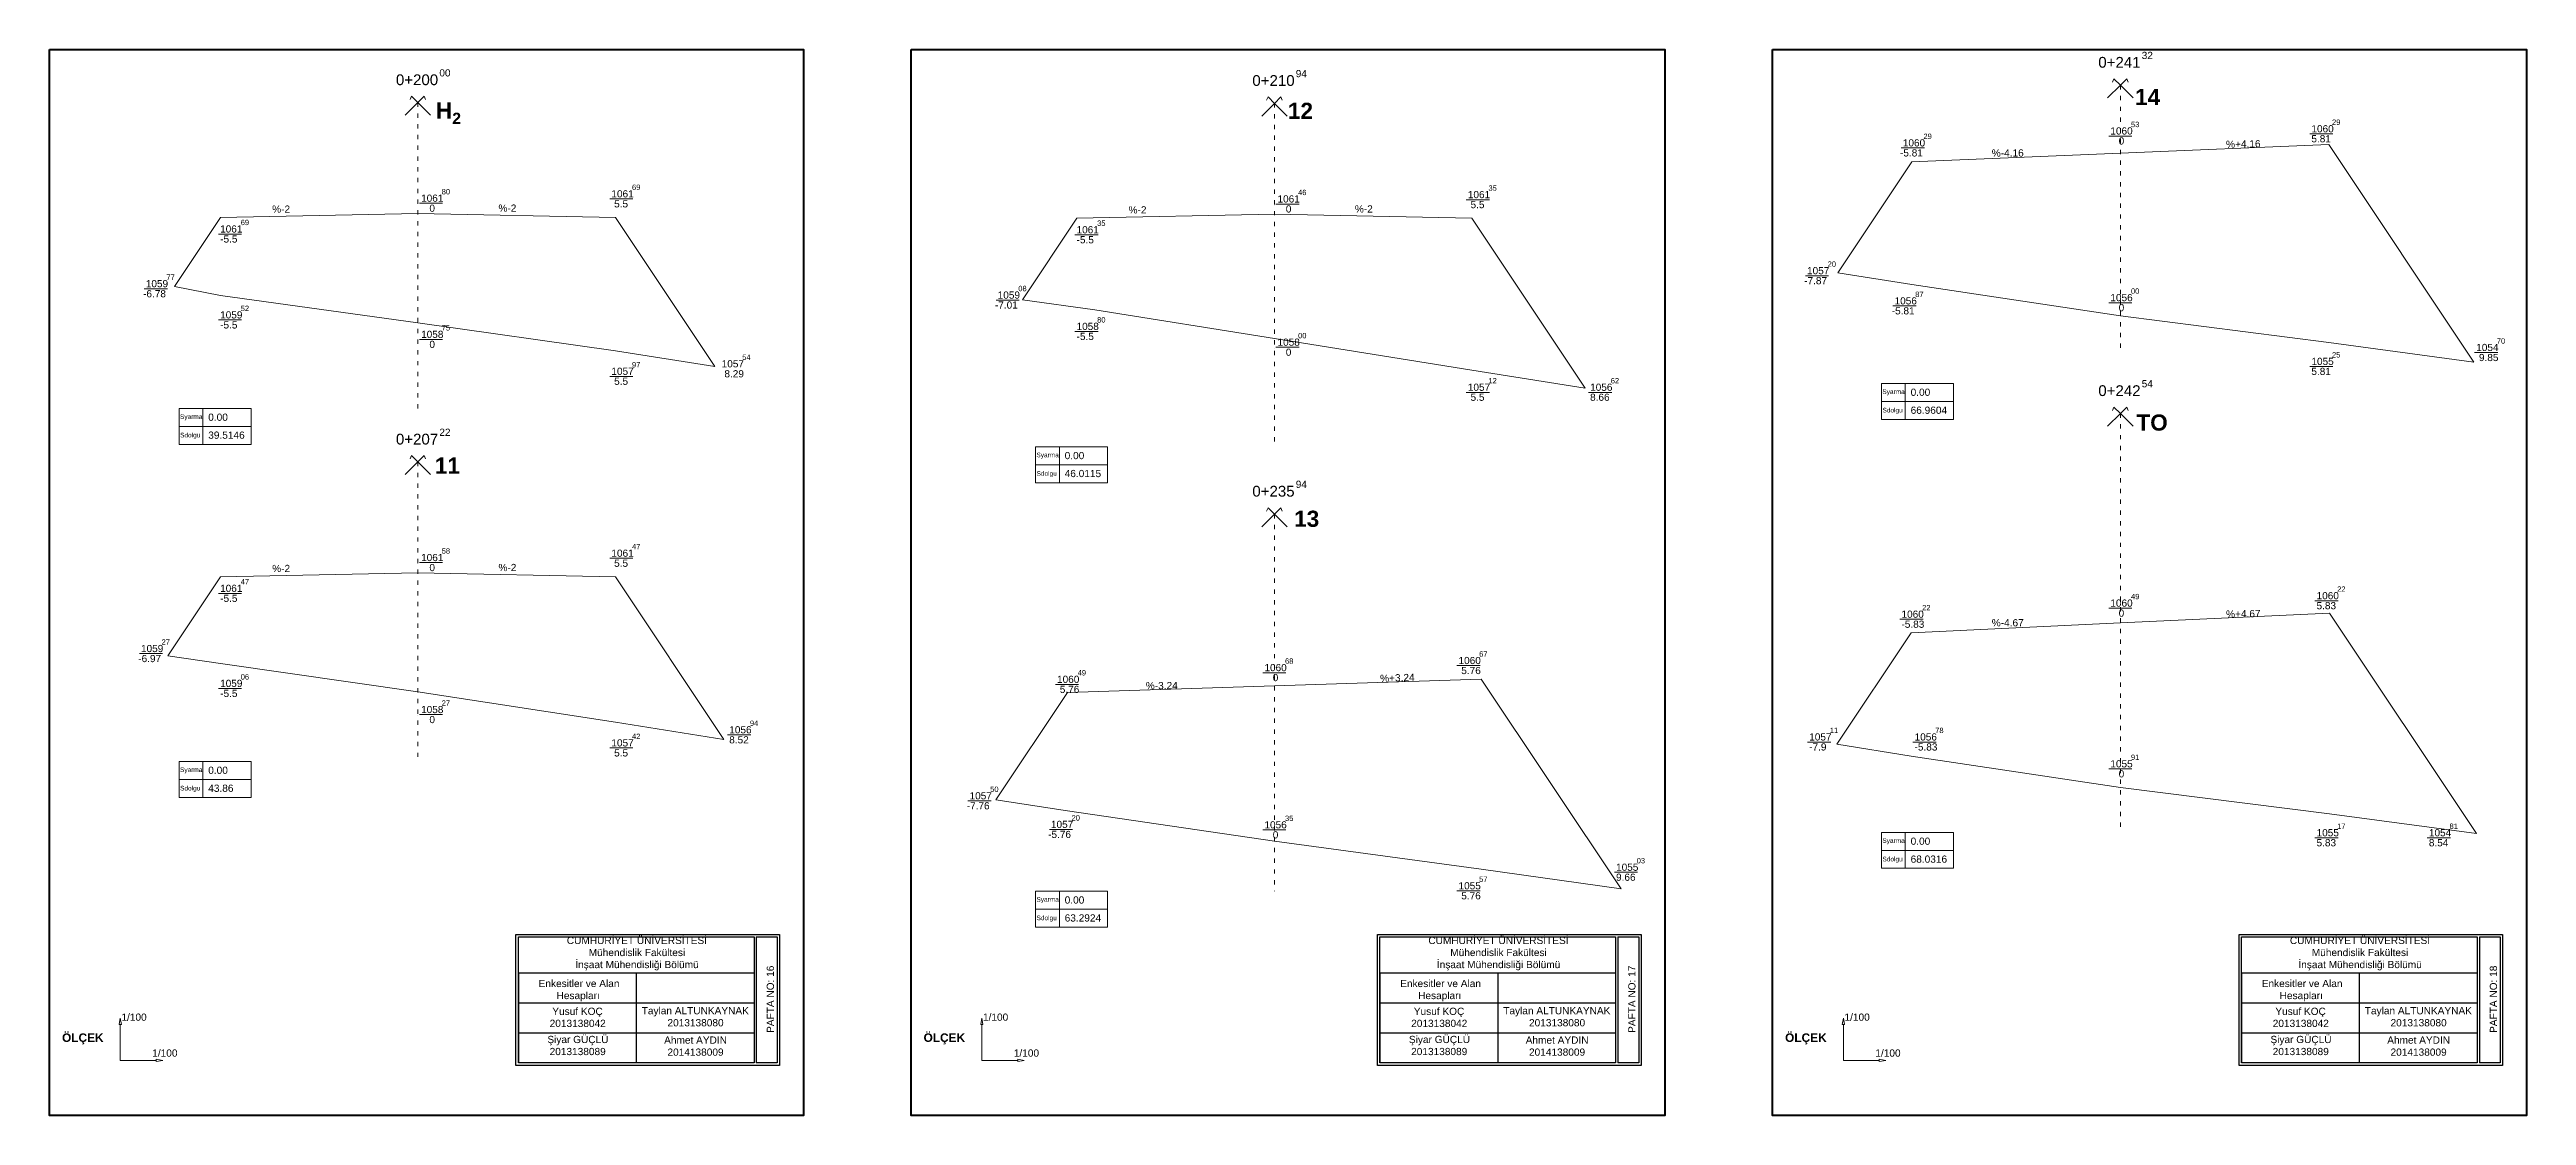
# Model space of a CAD drawing. Header units: millimetres. Extents: x 19067981 to 38137102, y 2652003 to 2652615.
# Drawn here: x 19068565.3 to 19068634.3, y 2652463.7 to 2652493.4 of the extents above; entities that cross this region are included whole.
import ezdxf

# ---------------------------------------------------------------- set-up
doc = ezdxf.new("R2010")
doc.units = ezdxf.units.MM
doc.linetypes.add('ACAD_ISO03W100', pattern=[30, 12, -18])
doc.layers.add('D.K Kesit No', color=93, linetype='Continuous', lineweight=9)
doc.styles.get("Standard").update_dxf_attribs({"font": 'arial.ttf'})

msp = doc.modelspace()

# ---------------------------------------------------------------- linework, layer by layer
at = {"linetype": 'ACAD_ISO03W100', "lineweight": 5, "ltscale": 0.01}
for p, q in [((19068575.538, 2652491.91), (19068575.538, 2652483.387)), ((19068599.396, 2652491.889), (19068599.396, 2652482.318)), ((19068622.962, 2652492.396), (19068622.962, 2652485.05)), ((19068622.962, 2652483.248), (19068622.962, 2652471.575)), ((19068575.538, 2652481.897), (19068575.538, 2652473.55)), ((19068599.396, 2652480.446), (19068599.396, 2652469.936))]:
    msp.add_line(p, q, dxfattribs=at)
at = {"lineweight": 0, "ltscale": 2}
for p, q in [((19068616.858, 2652490.646), (19068617.503, 2652490.646)), ((19068622.639, 2652490.978), (19068623.284, 2652490.978)), ((19068628.24, 2652491.039), (19068628.884, 2652491.039)), ((19068575.581, 2652489.105), (19068576.225, 2652489.105)), ((19068580.882, 2652489.226), (19068581.527, 2652489.226)), ((19068599.438, 2652489.084), (19068600.083, 2652489.084)), ((19068604.74, 2652489.205), (19068605.385, 2652489.205)), ((19068569.982, 2652488.247), (19068570.627, 2652488.247)), ((19068593.84, 2652488.226), (19068594.484, 2652488.226)), ((19068614.189, 2652487.085), (19068614.833, 2652487.085)), ((19068567.912, 2652486.722), (19068568.557, 2652486.722)), ((19068591.643, 2652486.406), (19068592.287, 2652486.406)), ((19068622.639, 2652486.334), (19068623.284, 2652486.334)), ((19068569.982, 2652485.853), (19068570.627, 2652485.853)), ((19068616.628, 2652486.244), (19068617.273, 2652486.244)), ((19068575.581, 2652485.311), (19068576.225, 2652485.311)), ((19068593.84, 2652485.533), (19068594.484, 2652485.533)), ((19068599.438, 2652485.093), (19068600.083, 2652485.093)), ((19068632.831, 2652484.945), (19068633.475, 2652484.945)), ((19068580.882, 2652484.281), (19068581.527, 2652484.281)), ((19068628.24, 2652484.558), (19068628.884, 2652484.558)), ((19068604.74, 2652483.837), (19068605.385, 2652483.837)), ((19068608.147, 2652483.837), (19068608.792, 2652483.837)), ((19068575.581, 2652479.092), (19068576.225, 2652479.092)), ((19068580.882, 2652479.213), (19068581.527, 2652479.213)), ((19068569.982, 2652478.234), (19068570.627, 2652478.234)), ((19068628.384, 2652478.03), (19068629.028, 2652478.03)), ((19068616.821, 2652477.514), (19068617.466, 2652477.514)), ((19068622.639, 2652477.824), (19068623.284, 2652477.824)), ((19068567.778, 2652476.556), (19068568.423, 2652476.556)), ((19068599.074, 2652476.025), (19068599.718, 2652476.025)), ((19068604.481, 2652476.222), (19068605.125, 2652476.222)), ((19068569.982, 2652475.586), (19068570.627, 2652475.586)), ((19068593.297, 2652475.699), (19068593.941, 2652475.699)), ((19068575.581, 2652474.857), (19068576.225, 2652474.857)), ((19068580.882, 2652473.928), (19068581.527, 2652473.928)), ((19068584.166, 2652474.293), (19068584.811, 2652474.293)), ((19068614.25, 2652474.094), (19068614.895, 2652474.094)), ((19068617.186, 2652474.094), (19068617.831, 2652474.094)), ((19068622.639, 2652473.344), (19068623.284, 2652473.344)), ((19068590.86, 2652472.454), (19068591.505, 2652472.454)), ((19068593.127, 2652471.657), (19068593.772, 2652471.657)), ((19068599.074, 2652471.645), (19068599.718, 2652471.645)), ((19068628.384, 2652471.425), (19068629.028, 2652471.425)), ((19068631.513, 2652471.425), (19068632.158, 2652471.425)), ((19068608.87, 2652470.464), (19068609.515, 2652470.464)), ((19068604.481, 2652469.947), (19068605.125, 2652469.947))]:
    msp.add_line(p, q, dxfattribs=at)
at = {"color": 0, "lineweight": 25, "ltscale": 0.2}
for p, q in [((19068578.336, 2652467.666), (19068584.902, 2652467.666)), ((19068578.336, 2652467.666), (19068578.336, 2652467.266)), ((19068578.336, 2652467.666), (19068578.336, 2652465.152)), ((19068581.619, 2652467.666), (19068581.619, 2652465.152)), ((19068602.336, 2652467.666), (19068608.902, 2652467.666)), ((19068602.336, 2652467.666), (19068602.336, 2652467.266)), ((19068602.336, 2652467.666), (19068602.336, 2652465.152)), ((19068605.619, 2652467.666), (19068605.619, 2652465.152)), ((19068626.336, 2652467.666), (19068632.902, 2652467.666)), ((19068626.336, 2652467.666), (19068626.336, 2652467.266)), ((19068626.336, 2652467.666), (19068626.336, 2652465.152)), ((19068629.619, 2652467.666), (19068629.619, 2652465.152)), ((19068578.336, 2652466.828), (19068584.902, 2652466.828)), ((19068602.336, 2652466.828), (19068608.902, 2652466.828)), ((19068626.336, 2652466.828), (19068632.902, 2652466.828)), ((19068578.336, 2652465.99), (19068584.902, 2652465.99)), ((19068602.336, 2652465.99), (19068608.902, 2652465.99)), ((19068626.336, 2652465.99), (19068632.902, 2652465.99))]:
    msp.add_line(p, q, dxfattribs=at)
at = {"color": 0, "lineweight": 40, "ltscale": 0.2}
for points in [[(19068565.275, 2652493.389), (19068586.275, 2652493.389), (19068586.275, 2652463.689), (19068565.275, 2652463.689), (19068565.275, 2652493.389)], [(19068589.275, 2652493.389), (19068610.275, 2652493.389), (19068610.275, 2652463.689), (19068589.275, 2652463.689), (19068589.275, 2652493.389)], [(19068613.275, 2652493.389), (19068634.275, 2652493.389), (19068634.275, 2652463.689), (19068613.275, 2652463.689), (19068613.275, 2652493.389)]]:
    msp.add_lwpolyline(points, dxfattribs=at)
for points in [[(19068578.324, 2652468.734), (19068585.612, 2652468.734), (19068585.612, 2652465.085), (19068578.268, 2652465.085), (19068578.268, 2652468.734), (19068578.324, 2652468.734)], [(19068584.902, 2652465.152), (19068578.336, 2652465.152), (19068578.336, 2652468.666), (19068584.902, 2652468.666)], [(19068584.902, 2652468.666), (19068584.902, 2652465.152)], [(19068584.964, 2652468.666), (19068585.545, 2652468.666), (19068585.545, 2652465.152), (19068584.964, 2652465.152)], [(19068584.964, 2652468.666), (19068584.964, 2652465.152)], [(19068602.324, 2652468.734), (19068609.612, 2652468.734), (19068609.612, 2652465.085), (19068602.268, 2652465.085), (19068602.268, 2652468.734), (19068602.324, 2652468.734)], [(19068608.902, 2652465.152), (19068602.336, 2652465.152), (19068602.336, 2652468.666), (19068608.902, 2652468.666)], [(19068608.902, 2652468.666), (19068608.902, 2652465.152)], [(19068608.964, 2652468.666), (19068609.545, 2652468.666), (19068609.545, 2652465.152), (19068608.964, 2652465.152)], [(19068608.964, 2652468.666), (19068608.964, 2652465.152)], [(19068626.324, 2652468.734), (19068633.612, 2652468.734), (19068633.612, 2652465.085), (19068626.268, 2652465.085), (19068626.268, 2652468.734), (19068626.324, 2652468.734)], [(19068632.902, 2652465.152), (19068626.336, 2652465.152), (19068626.336, 2652468.666), (19068632.902, 2652468.666)], [(19068632.902, 2652468.666), (19068632.902, 2652465.152)], [(19068632.964, 2652468.666), (19068633.545, 2652468.666), (19068633.545, 2652465.152), (19068632.964, 2652465.152)], [(19068632.964, 2652468.666), (19068632.964, 2652465.152)]]:
    msp.add_lwpolyline(points)
at = {"color": 0, "lineweight": 25}
for p in [(19068578.336, 2652466.828), (19068602.336, 2652466.828), (19068626.336, 2652466.828), (19068578.336, 2652465.99), (19068602.336, 2652465.99), (19068626.336, 2652465.99)]:
    msp.add_point(p, dxfattribs=at)
at = {"layer": 'D.K Kesit No', "color": 0, "ltscale": 0.2}
for p, q in [((19068622.785, 2652492.573), (19068622.747, 2652492.48)), ((19068622.962, 2652492.396), (19068622.785, 2652492.573)), ((19068622.962, 2652492.396), (19068623.139, 2652492.573)), ((19068623.139, 2652492.573), (19068623.177, 2652492.48)), ((19068575.538, 2652491.91), (19068575.185, 2652491.556)), ((19068575.362, 2652492.087), (19068575.323, 2652491.994)), ((19068575.538, 2652491.91), (19068575.362, 2652492.087)), ((19068575.538, 2652491.91), (19068575.715, 2652492.087)), ((19068575.538, 2652491.91), (19068575.892, 2652491.556)), ((19068575.715, 2652492.087), (19068575.753, 2652491.994)), ((19068599.396, 2652491.889), (19068599.043, 2652491.535)), ((19068599.219, 2652492.066), (19068599.181, 2652491.973)), ((19068599.396, 2652491.889), (19068599.219, 2652492.066)), ((19068599.396, 2652491.889), (19068599.573, 2652492.066)), ((19068599.396, 2652491.889), (19068599.75, 2652491.535)), ((19068599.573, 2652492.066), (19068599.611, 2652491.973)), ((19068622.962, 2652492.396), (19068622.608, 2652492.042)), ((19068622.962, 2652492.396), (19068623.315, 2652492.042)), ((19068616.311, 2652483.082), (19068616.311, 2652484.082)), ((19068616.311, 2652484.082), (19068618.311, 2652484.082)), ((19068618.311, 2652483.582), (19068616.311, 2652483.582)), ((19068616.971, 2652484.082), (19068616.971, 2652483.082)), ((19068618.311, 2652484.082), (19068618.311, 2652483.082)), ((19068568.888, 2652482.387), (19068568.888, 2652483.387)), ((19068568.888, 2652483.387), (19068570.888, 2652483.387)), ((19068570.888, 2652482.887), (19068568.888, 2652482.887)), ((19068569.548, 2652483.387), (19068569.548, 2652482.387)), ((19068570.888, 2652483.387), (19068570.888, 2652482.387)), ((19068618.311, 2652483.082), (19068616.311, 2652483.082)), ((19068622.962, 2652483.248), (19068622.608, 2652482.895)), ((19068622.785, 2652483.425), (19068622.747, 2652483.333)), ((19068622.962, 2652483.248), (19068622.785, 2652483.425)), ((19068622.962, 2652483.248), (19068623.139, 2652483.425)), ((19068622.962, 2652483.248), (19068623.315, 2652482.895)), ((19068623.139, 2652483.425), (19068623.177, 2652483.333)), ((19068570.888, 2652482.387), (19068568.888, 2652482.387)), ((19068592.746, 2652481.318), (19068592.746, 2652482.318)), ((19068592.746, 2652482.318), (19068594.746, 2652482.318)), ((19068593.406, 2652482.318), (19068593.406, 2652481.318)), ((19068594.746, 2652482.318), (19068594.746, 2652481.318)), ((19068575.538, 2652481.897), (19068575.185, 2652481.544)), ((19068575.362, 2652482.074), (19068575.323, 2652481.982)), ((19068575.538, 2652481.897), (19068575.362, 2652482.074)), ((19068575.538, 2652481.897), (19068575.715, 2652482.074)), ((19068575.538, 2652481.897), (19068575.892, 2652481.544)), ((19068575.715, 2652482.074), (19068575.753, 2652481.982)), ((19068594.746, 2652481.818), (19068592.746, 2652481.818)), ((19068594.746, 2652481.318), (19068592.746, 2652481.318)), ((19068599.396, 2652480.446), (19068599.043, 2652480.092)), ((19068599.219, 2652480.623), (19068599.181, 2652480.53)), ((19068599.396, 2652480.446), (19068599.219, 2652480.623)), ((19068599.396, 2652480.446), (19068599.573, 2652480.623)), ((19068599.396, 2652480.446), (19068599.75, 2652480.092)), ((19068599.573, 2652480.623), (19068599.611, 2652480.53)), ((19068568.888, 2652472.55), (19068568.888, 2652473.55)), ((19068568.888, 2652473.55), (19068570.888, 2652473.55)), ((19068569.548, 2652473.55), (19068569.548, 2652472.55)), ((19068570.888, 2652473.55), (19068570.888, 2652472.55)), ((19068570.888, 2652473.05), (19068568.888, 2652473.05)), ((19068570.888, 2652472.55), (19068568.888, 2652472.55)), ((19068616.311, 2652470.575), (19068616.311, 2652471.575)), ((19068616.311, 2652471.575), (19068618.311, 2652471.575)), ((19068616.971, 2652471.575), (19068616.971, 2652470.575)), ((19068618.311, 2652471.575), (19068618.311, 2652470.575)), ((19068618.311, 2652471.075), (19068616.311, 2652471.075)), ((19068618.311, 2652470.575), (19068616.311, 2652470.575)), ((19068592.746, 2652468.936), (19068592.746, 2652469.936)), ((19068592.746, 2652469.936), (19068594.746, 2652469.936)), ((19068593.406, 2652469.936), (19068593.406, 2652468.936)), ((19068594.746, 2652469.936), (19068594.746, 2652468.936)), ((19068594.746, 2652469.436), (19068592.746, 2652469.436)), ((19068594.746, 2652468.936), (19068592.746, 2652468.936)), ((19068567.217, 2652466.223), (19068567.247, 2652466.403)), ((19068567.247, 2652466.403), (19068567.277, 2652466.223)), ((19068591.217, 2652466.223), (19068591.247, 2652466.403)), ((19068591.247, 2652466.403), (19068591.277, 2652466.223)), ((19068615.217, 2652466.223), (19068615.247, 2652466.403)), ((19068615.247, 2652466.403), (19068615.277, 2652466.223)), ((19068567.277, 2652466.223), (19068567.217, 2652466.223)), ((19068567.247, 2652465.223), (19068567.247, 2652466.223)), ((19068591.277, 2652466.223), (19068591.217, 2652466.223)), ((19068591.247, 2652465.223), (19068591.247, 2652466.223)), ((19068615.277, 2652466.223), (19068615.217, 2652466.223)), ((19068615.247, 2652465.223), (19068615.247, 2652466.223)), ((19068567.247, 2652465.223), (19068568.247, 2652465.223)), ((19068568.247, 2652465.253), (19068568.427, 2652465.223)), ((19068568.247, 2652465.193), (19068568.247, 2652465.253)), ((19068568.427, 2652465.223), (19068568.247, 2652465.193)), ((19068591.247, 2652465.223), (19068592.247, 2652465.223)), ((19068592.247, 2652465.253), (19068592.427, 2652465.223)), ((19068592.247, 2652465.193), (19068592.247, 2652465.253)), ((19068592.427, 2652465.223), (19068592.247, 2652465.193)), ((19068615.247, 2652465.223), (19068616.247, 2652465.223)), ((19068616.247, 2652465.253), (19068616.427, 2652465.223)), ((19068616.247, 2652465.193), (19068616.247, 2652465.253)), ((19068616.427, 2652465.223), (19068616.247, 2652465.193))]:
    msp.add_line(p, q, dxfattribs=at)
at = {"layer": 'D.K Kesit No', "lineweight": 0, "ltscale": 0.2}
for p, q in [((19068617.154, 2652490.261), (19068622.962, 2652490.501)), ((19068628.77, 2652490.741), (19068622.962, 2652490.501)), ((19068575.538, 2652488.819), (19068570.038, 2652488.709)), ((19068581.038, 2652488.709), (19068575.538, 2652488.819)), ((19068599.396, 2652488.798), (19068593.896, 2652488.688)), ((19068604.896, 2652488.688), (19068599.396, 2652488.798)), ((19068575.538, 2652478.806), (19068570.038, 2652478.696)), ((19068581.038, 2652478.696), (19068575.538, 2652478.806)), ((19068617.132, 2652477.139), (19068622.962, 2652477.411)), ((19068628.792, 2652477.683), (19068622.962, 2652477.411)), ((19068593.634, 2652475.474), (19068599.396, 2652475.661)), ((19068605.158, 2652475.848), (19068599.396, 2652475.661))]:
    msp.add_line(p, q, dxfattribs=at)
at = {"layer": 'D.K Kesit No', "color": 1, "lineweight": 0, "ltscale": 0.2}
for p, q in [((19068632.814, 2652484.674), (19068628.77, 2652490.741)), ((19068615.091, 2652487.167), (19068617.154, 2652490.261)), ((19068599.396, 2652489.048), (19068599.396, 2652489.048)), ((19068568.756, 2652486.785), (19068570.038, 2652488.709)), ((19068583.807, 2652484.555), (19068581.038, 2652488.709)), ((19068592.382, 2652486.416), (19068593.896, 2652488.688)), ((19068608.052, 2652483.954), (19068604.896, 2652488.688)), ((19068615.091, 2652487.167), (19068617.154, 2652486.841)), ((19068568.756, 2652486.785), (19068570.038, 2652486.539)), ((19068570.038, 2652486.539), (19068575.538, 2652485.769)), ((19068592.382, 2652486.416), (19068594.396, 2652486.138)), ((19068617.154, 2652486.841), (19068622.962, 2652485.971)), ((19068581.038, 2652484.989), (19068575.538, 2652485.769)), ((19068594.396, 2652486.138), (19068599.396, 2652485.338)), ((19068628.77, 2652485.221), (19068622.962, 2652485.971)), ((19068583.807, 2652484.555), (19068581.038, 2652484.989)), ((19068604.896, 2652484.458), (19068599.396, 2652485.338)), ((19068599.396, 2652485.057), (19068599.396, 2652485.057)), ((19068632.814, 2652484.674), (19068628.77, 2652485.221)), ((19068608.052, 2652483.954), (19068604.896, 2652484.458)), ((19068568.571, 2652476.495), (19068570.038, 2652478.696)), ((19068575.538, 2652479.056), (19068575.538, 2652479.056)), ((19068584.061, 2652474.161), (19068581.038, 2652478.696)), ((19068632.887, 2652471.541), (19068628.792, 2652477.683)), ((19068615.062, 2652474.035), (19068617.132, 2652477.139)), ((19068568.571, 2652476.495), (19068570.038, 2652476.286)), ((19068570.038, 2652476.286), (19068575.538, 2652475.496)), ((19068581.038, 2652474.646), (19068575.538, 2652475.496)), ((19068591.641, 2652472.484), (19068593.634, 2652475.474)), ((19068609.052, 2652470.007), (19068605.158, 2652475.848)), ((19068575.538, 2652474.821), (19068575.538, 2652474.821)), ((19068584.061, 2652474.161), (19068581.038, 2652474.646)), ((19068615.062, 2652474.035), (19068617.132, 2652473.701)), ((19068617.132, 2652473.701), (19068622.962, 2652472.831)), ((19068591.641, 2652472.484), (19068593.634, 2652472.181)), ((19068628.792, 2652472.091), (19068622.962, 2652472.831)), ((19068593.634, 2652472.181), (19068599.396, 2652471.331)), ((19068632.887, 2652471.541), (19068628.792, 2652472.091)), ((19068605.158, 2652470.551), (19068599.396, 2652471.331)), ((19068609.052, 2652470.007), (19068605.158, 2652470.551))]:
    msp.add_line(p, q, dxfattribs=at)

# ---------------------------------------------------------------- texts
at = {"color": 7, "lineweight": 20, "attachment_point": 5}
for s, insert, char_height, width in [('0+241', (19068622.937, 2652493.03), 0.3, 16.65294), ('32', (19068623.713, 2652493.223), 0.2, 16.65294), ('0+200', (19068575.513, 2652492.544), 0.3, 16.65294), ('00', (19068576.29, 2652492.737), 0.2, 16.65294), ('0+210', (19068599.371, 2652492.523), 0.3, 16.65294), ('94', (19068600.147, 2652492.716), 0.2, 16.65294), ('0+242', (19068622.937, 2652483.882), 0.3, 16.65294), ('54', (19068623.713, 2652484.076), 0.2, 16.65294), ('22', (19068576.29, 2652482.725), 0.2, 16.65294), ('0+207', (19068575.513, 2652482.531), 0.3, 16.65294), ('0+235', (19068599.371, 2652481.08), 0.3, 16.65294), ('94', (19068600.147, 2652481.273), 0.2, 16.65294), ('{\\fArial|b1|i0|c162|p34;ÖLÇEK}', (19068566.202, 2652465.821), 0.23657, 13.13195), ('{\\fArial|b1|i0|c162|p34;ÖLÇEK}', (19068590.202, 2652465.821), 0.23657, 13.13195), ('{\\fArial|b1|i0|c162|p34;ÖLÇEK}', (19068614.202, 2652465.821), 0.23657, 13.13195)]:
    msp.add_mtext(s, dxfattribs=dict(at, insert=insert, char_height=char_height, width=width))
at = {"color": 7, "lineweight": 20, "char_height": 0.45, "attachment_point": 5}
for s, width, insert in [('\\A1;{\\fArial|b1|i0|c162|p34; H\\H0.7x;\\S^ 2;}', 1.99829, (19068576.302, 2652491.615)), ('\\A1;{\\fArial|b1|i0|c162|p34; 12}', 1.99829, (19068600.035, 2652491.681)), ('\\A1;{\\fArial|b1|i0|c162|p34; 14}', 1.86883, (19068623.632, 2652492.064)), ('\\A1;{\\fArial|b1|i0|c162|p34; TO}', 2.29568, (19068623.759, 2652482.992)), ('\\A1;{\\fArial|b1|i0|c162|p34; 11}', 1.99829, (19068576.272, 2652481.797)), ('\\A1;{\\fArial|b1|i0|c162|p34; 13}', 1.86883, (19068600.209, 2652480.311))]:
    msp.add_mtext_dynamic_manual_height_columns(s, width=width, gutter_width=0.91, heights=[0], dxfattribs=dict(at, insert=insert))
at = {"color": 1, "lineweight": 0}
for s, insert, char_height, width, attachment_point in [('{\\C5;1060}', (19068622.684, 2652491.22), 0.2, 0.87201, 1), ('{\\C5;53}', (19068623.258, 2652491.376), 0.15, 4.707345624410664e-14, 1), ('{\\C5;1060}', (19068628.285, 2652491.281), 0.2, 0.87201, 1), ('{\\C5;29}', (19068628.858, 2652491.438), 0.15, 4.707345624410664e-14, 1), ('{\\C5;-5.81}', (19068616.824, 2652490.406), 0.2, 0.96851, 7), ('{\\C5;1060}', (19068616.903, 2652490.888), 0.2, 0.87201, 1), ('{\\C5;29}', (19068617.477, 2652491.045), 0.15, 4.707345624410664e-14, 1), ('{\\C5;    0}', (19068622.605, 2652490.738), 0.2, 0.96851, 7), ('{\\C5; 5.81}', (19068628.206, 2652490.8), 0.2, 0.96851, 7), ('{\\C5;1061}', (19068575.626, 2652489.347), 0.2, 0.87201, 1), ('{\\C5;    0}', (19068575.547, 2652488.865), 0.2, 0.96851, 7), ('{\\C5;80}', (19068576.2, 2652489.503), 0.15, 4.707345624410664e-14, 1), ('{\\C5;1061}', (19068580.927, 2652489.468), 0.2, 0.87201, 1), ('{\\C5;  5.5}', (19068580.848, 2652488.986), 0.2, 0.96851, 7), ('{\\C5;69}', (19068581.501, 2652489.625), 0.15, 4.707345624410664e-14, 1), ('{\\C5;1061}', (19068599.483, 2652489.326), 0.2, 0.87201, 1), ('{\\C5;    0}', (19068599.404, 2652488.844), 0.2, 0.96851, 7), ('{\\C5;46}', (19068600.057, 2652489.482), 0.15, 4.707345624410664e-14, 1), ('{\\C5;1061}', (19068604.785, 2652489.447), 0.2, 0.87201, 1), ('{\\C5;  5.5}', (19068604.706, 2652488.965), 0.2, 0.96851, 7), ('{\\C5;35}', (19068605.359, 2652489.604), 0.15, 4.707345624410664e-14, 1), ('{\\C5;1061}', (19068570.027, 2652488.489), 0.2, 0.87201, 1), ('{\\C5;69}', (19068570.601, 2652488.646), 0.15, 4.707345624410664e-14, 1), ('{\\C5;1061}', (19068593.885, 2652488.468), 0.2, 0.87201, 1), ('{\\C5;35}', (19068594.459, 2652488.625), 0.15, 4.707345624410664e-14, 1), ('{\\C5;    -5.5}', (19068569.718, 2652488.007), 0.2, 0.96851, 7), ('{\\C5;    -5.5}', (19068593.576, 2652487.986), 0.2, 0.96851, 7), ('{\\C5;1059}', (19068567.957, 2652486.964), 0.2, 0.87201, 1), ('{\\C5;77}', (19068568.531, 2652487.121), 0.15, 4.707345624410664e-14, 1), ('{\\C5;-7.87}', (19068614.155, 2652486.845), 0.2, 0.96851, 7), ('{\\C5;1057}', (19068614.234, 2652487.327), 0.2, 0.87201, 1), ('{\\C5;20}', (19068614.808, 2652487.484), 0.15, 4.707345624410664e-14, 1), ('{\\C5;   -6.78}', (19068567.648, 2652486.482), 0.2, 0.96851, 7), ('{\\C5;   -7.01}', (19068591.379, 2652486.167), 0.2, 0.96851, 7), ('{\\C5;1059}', (19068591.688, 2652486.648), 0.2, 0.87201, 1), ('{\\C5;08}', (19068592.262, 2652486.805), 0.15, 4.707345624410664e-14, 1), ('{\\C5;1056}', (19068616.673, 2652486.486), 0.2, 0.87201, 1), ('{\\C5;87}', (19068617.247, 2652486.643), 0.15, 4.707345624410664e-14, 1), ('{\\C5;1056}', (19068622.684, 2652486.576), 0.2, 0.87201, 1), ('{\\C5;    0}', (19068622.605, 2652486.094), 0.2, 0.96851, 7), ('{\\C5;00}', (19068623.258, 2652486.733), 0.15, 4.707345624410664e-14, 1), ('{\\C5;    -5.5}', (19068569.718, 2652485.613), 0.2, 0.96851, 7), ('{\\C5;1059}', (19068570.027, 2652486.095), 0.2, 0.87201, 1), ('{\\C5;52}', (19068570.601, 2652486.251), 0.15, 4.707345624410664e-14, 1), ('{\\C5;75}', (19068576.2, 2652485.71), 0.15, 4.707345624410664e-14, 1), ('{\\C5;1058}', (19068593.885, 2652485.775), 0.2, 0.87201, 1), ('{\\C5;80}', (19068594.459, 2652485.932), 0.15, 4.707345624410664e-14, 1), ('{\\C5;-5.81}', (19068616.594, 2652486.005), 0.2, 0.96851, 7), ('{\\C5;1058}', (19068575.626, 2652485.553), 0.2, 0.87201, 1), ('{\\C5;    0}', (19068575.547, 2652485.072), 0.2, 0.96851, 7), ('{\\C5;    -5.5}', (19068593.576, 2652485.293), 0.2, 0.96851, 7), ('{\\C5;1058}', (19068599.483, 2652485.335), 0.2, 0.87201, 1), ('{\\C5;    0}', (19068599.404, 2652484.853), 0.2, 0.96851, 7), ('{\\C5;00}', (19068600.057, 2652485.492), 0.15, 4.707345624410664e-14, 1), ('{\\C5;25}', (19068628.858, 2652484.957), 0.15, 4.707345624410664e-14, 1), ('{\\C5;1054}', (19068632.876, 2652485.187), 0.2, 0.87201, 1), ('{\\C5;  9.85}', (19068632.797, 2652484.705), 0.2, 0.96851, 7), ('{\\C5;70}', (19068633.45, 2652485.344), 0.15, 4.707345624410664e-14, 1), ('{\\C5;1057}', (19068580.927, 2652484.523), 0.2, 0.87201, 1), ('{\\C5;  5.5}', (19068580.848, 2652484.042), 0.2, 0.96851, 7), ('{\\C5;97}', (19068581.501, 2652484.68), 0.15, 4.707345624410664e-14, 1), ('{\\C5;1057}', (19068583.999, 2652484.733), 0.2, 0.87201, 1), ('{\\C5;  8.29}', (19068583.92, 2652484.251), 0.2, 0.96851, 7), ('{\\C5;54}', (19068584.573, 2652484.89), 0.15, 4.707345624410664e-14, 1), ('{\\C5;12}', (19068605.359, 2652484.236), 0.15, 4.707345624410664e-14, 1), ('{\\C5;62}', (19068608.766, 2652484.236), 0.15, 4.707345624410664e-14, 1), ('{\\C5; 5.81}', (19068628.206, 2652484.318), 0.2, 0.96851, 7), ('{\\C5;1055}', (19068628.285, 2652484.8), 0.2, 0.87201, 1), ('{\\C5;1057}', (19068604.785, 2652484.079), 0.2, 0.87201, 1), ('{\\C5;  5.5}', (19068604.706, 2652483.598), 0.2, 0.96851, 7), ('{\\C5; 8.66}', (19068608.113, 2652483.598), 0.2, 0.96851, 7), ('{\\C5;1056}', (19068608.192, 2652484.079), 0.2, 0.87201, 1), ('{\\C5;58}', (19068576.2, 2652479.491), 0.15, 4.707345624410664e-14, 1), ('{\\C5;1061}', (19068580.927, 2652479.455), 0.2, 0.87201, 1), ('{\\C5;47}', (19068581.501, 2652479.612), 0.15, 4.707345624410664e-14, 1), ('{\\C5;1061}', (19068575.626, 2652479.334), 0.2, 0.87201, 1), ('{\\C5;    0}', (19068575.547, 2652478.852), 0.2, 0.96851, 7), ('{\\C5;  5.5}', (19068580.848, 2652478.973), 0.2, 0.96851, 7), ('{\\C5;    -5.5}', (19068569.718, 2652477.995), 0.2, 0.96851, 7), ('{\\C5;1061}', (19068570.027, 2652478.476), 0.2, 0.87201, 1), ('{\\C5;47}', (19068570.601, 2652478.633), 0.15, 4.707345624410664e-14, 1), ('{\\C5;1060}', (19068622.684, 2652478.066), 0.2, 0.87201, 1), ('{\\C5;49}', (19068623.258, 2652478.222), 0.15, 4.707345624410664e-14, 1), ('{\\C5; 5.83}', (19068628.35, 2652477.79), 0.2, 0.96851, 7), ('{\\C5;1060}', (19068628.429, 2652478.272), 0.2, 0.87201, 1), ('{\\C5;22}', (19068629.002, 2652478.429), 0.15, 4.707345624410664e-14, 1), ('{\\C5; -5.83}', (19068616.787, 2652477.274), 0.2, 0.96851, 7), ('{\\C5;1060}', (19068616.866, 2652477.756), 0.2, 0.87201, 1), ('{\\C5;22}', (19068617.44, 2652477.912), 0.15, 4.707345624410664e-14, 1), ('{\\C5;    0}', (19068622.605, 2652477.584), 0.2, 0.96851, 7), ('{\\C5;1059}', (19068567.823, 2652476.799), 0.2, 0.87201, 1), ('{\\C5;27}', (19068568.397, 2652476.955), 0.15, 4.707345624410664e-14, 1), ('{\\C5;67}', (19068605.1, 2652476.621), 0.15, 4.707345624410664e-14, 1), ('{\\C5;   -6.97}', (19068567.514, 2652476.317), 0.2, 0.96851, 7), ('{\\C5;06}', (19068570.601, 2652475.984), 0.15, 4.707345624410664e-14, 1), ('{\\C5;1060}', (19068593.342, 2652475.941), 0.2, 0.87201, 1), ('{\\C5;49}', (19068593.916, 2652476.098), 0.15, 4.707345624410664e-14, 1), ('{\\C5;1060}', (19068599.119, 2652476.267), 0.2, 0.87201, 1), ('{\\C5;    0}', (19068599.04, 2652475.786), 0.2, 0.96851, 7), ('{\\C5;68}', (19068599.693, 2652476.424), 0.15, 4.707345624410664e-14, 1), ('{\\C5;1060}', (19068604.526, 2652476.465), 0.2, 0.87201, 1), ('{\\C5;  5.76}', (19068604.447, 2652475.983), 0.2, 0.96851, 7), ('{\\C5;    -5.5}', (19068569.718, 2652475.346), 0.2, 0.96851, 7), ('{\\C5;1059}', (19068570.027, 2652475.828), 0.2, 0.87201, 1), ('{\\C5;27}', (19068576.2, 2652475.255), 0.15, 4.707345624410664e-14, 1), ('{\\C5;  5.76}', (19068593.263, 2652475.459), 0.2, 0.96851, 7), ('{\\C5;1058}', (19068575.626, 2652475.099), 0.2, 0.87201, 1), ('{\\C5;    0}', (19068575.547, 2652474.617), 0.2, 0.96851, 7), ('{\\C5;94}', (19068584.785, 2652474.691), 0.15, 4.707345624410664e-14, 1), ('{\\C5;1057}', (19068580.927, 2652474.17), 0.2, 0.87201, 1), ('{\\C5;  5.5}', (19068580.848, 2652473.688), 0.2, 0.96851, 7), ('{\\C5;42}', (19068581.501, 2652474.326), 0.15, 4.707345624410664e-14, 1), ('{\\C5; 8.52}', (19068584.132, 2652474.053), 0.2, 0.96851, 7), ('{\\C5;1056}', (19068584.211, 2652474.535), 0.2, 0.87201, 1), ('{\\C5; -7.9}', (19068614.216, 2652473.854), 0.2, 0.96851, 7), ('{\\C5;1057}', (19068614.295, 2652474.336), 0.2, 0.87201, 1), ('{\\C5;11}', (19068614.869, 2652474.493), 0.15, 4.707345624410664e-14, 1), ('{\\C5; -5.83}', (19068617.152, 2652473.854), 0.2, 0.96851, 7), ('{\\C5;1056}', (19068617.231, 2652474.336), 0.2, 0.87201, 1), ('{\\C5;78}', (19068617.805, 2652474.493), 0.15, 4.707345624410664e-14, 1), ('{\\C5;1055}', (19068622.684, 2652473.586), 0.2, 0.87201, 1), ('{\\C5;    0}', (19068622.605, 2652473.104), 0.2, 0.96851, 7), ('{\\C5;91}', (19068623.258, 2652473.743), 0.15, 4.707345624410664e-14, 1), ('{\\C5;1057}', (19068590.905, 2652472.696), 0.2, 0.87201, 1), ('{\\C5;50}', (19068591.479, 2652472.852), 0.15, 4.707345624410664e-14, 1), ('{\\C5;-7.76}', (19068590.826, 2652472.214), 0.2, 0.96851, 7), ('{\\C5;1057}', (19068593.172, 2652471.899), 0.2, 0.87201, 1), ('{\\C5;20}', (19068593.746, 2652472.055), 0.15, 4.707345624410664e-14, 1), ('{\\C5;1056}', (19068599.119, 2652471.887), 0.2, 0.87201, 1), ('{\\C5;35}', (19068599.693, 2652472.043), 0.15, 4.707345624410664e-14, 1), ('{\\C5;17}', (19068629.002, 2652471.823), 0.15, 4.707345624410664e-14, 1), ('{\\C5;81}', (19068632.132, 2652471.823), 0.15, 4.707345624410664e-14, 1), ('{\\C5;-5.76}', (19068593.093, 2652471.417), 0.2, 0.96851, 7), ('{\\C5;    0}', (19068599.04, 2652471.405), 0.2, 0.96851, 7), ('{\\C5; 5.83}', (19068628.35, 2652471.185), 0.2, 0.96851, 7), ('{\\C5;1055}', (19068628.429, 2652471.667), 0.2, 0.87201, 1), ('{\\C5; 8.54}', (19068631.479, 2652471.185), 0.2, 0.96851, 7), ('{\\C5;1054}', (19068631.558, 2652471.667), 0.2, 0.87201, 1), ('{\\C5; 9.66}', (19068608.836, 2652470.225), 0.2, 0.96851, 7), ('{\\C5;1055}', (19068608.915, 2652470.706), 0.2, 0.87201, 1), ('{\\C5;03}', (19068609.489, 2652470.863), 0.15, 4.707345624410664e-14, 1), ('{\\C5;1055}', (19068604.526, 2652470.189), 0.2, 0.87201, 1), ('{\\C5;  5.76}', (19068604.447, 2652469.707), 0.2, 0.96851, 7), ('{\\C5;57}', (19068605.1, 2652470.345), 0.15, 4.707345624410664e-14, 1)]:
    msp.add_mtext(s, dxfattribs=dict(at, insert=insert, char_height=char_height, width=width, attachment_point=attachment_point))
at = {"color": 0, "lineweight": 25, "ltscale": 0.2, "char_height": 0.20127, "attachment_point": 1}
for s, width, insert in [('\\pi1.3491;CUMHURİYET ÜNİVERSİTESİ\\P\\pi1.9593;Mühendislik Fakültesi\\P\\pi1.5862;İnşaat Mühendisliği Bölümü', 6.56651, (19068578.336, 2652468.666)), ('\\pi1.3491;CUMHURİYET ÜNİVERSİTESİ\\P\\pi1.9593;Mühendislik Fakültesi\\P\\pi1.5862;İnşaat Mühendisliği Bölümü', 6.56651, (19068602.336, 2652468.666)), ('\\pi1.3491;CUMHURİYET ÜNİVERSİTESİ\\P\\pi1.9593;Mühendislik Fakültesi\\P\\pi1.5862;İnşaat Mühendisliği Bölümü', 6.56651, (19068626.336, 2652468.666)), ('\\pi0.48699; Enkesitler ve Alan \\P\\pi1.0643;Hesapları', 3.28325, (19068578.336, 2652467.467)), ('\\pi0.48699; Enkesitler ve Alan \\P\\pi1.0643;Hesapları', 3.28325, (19068602.336, 2652467.467)), ('\\pi0.48699; Enkesitler ve Alan \\P\\pi1.0643;Hesapları', 3.28325, (19068626.336, 2652467.467)), ('\\pi0.94438;Yusuf KOÇ\\P\\pi0.87127;2013138042', 3.28325, (19068578.336, 2652466.691)), ('\\pi0.15289;Taylan ALTUNKAYNAK\\P\\pi0.87059;2013138080', 3.28325, (19068581.619, 2652466.709)), ('\\pi0.94438;Yusuf KOÇ\\P\\pi0.87127;2013138042', 3.28325, (19068602.336, 2652466.691)), ('\\pi0.15289;Taylan ALTUNKAYNAK\\P\\pi0.87059;2013138080', 3.28325, (19068605.619, 2652466.709)), ('\\pi0.94438;Yusuf KOÇ\\P\\pi0.87127;2013138042', 3.28325, (19068626.336, 2652466.691)), ('\\pi0.15289;Taylan ALTUNKAYNAK\\P\\pi0.87059;2013138080', 3.28325, (19068629.619, 2652466.709)), ('\\pi0.80778;Şiyar GÜÇLÜ\\P\\pi0.87004;2013138089', 3.28325, (19068578.336, 2652465.907)), ('\\pi0.77812;Ahmet AYDIN\\P\\pi0.87004;2014138009', 3.28325, (19068581.619, 2652465.89)), ('\\pi0.80778;Şiyar GÜÇLÜ\\P\\pi0.87004;2013138089', 3.28325, (19068602.336, 2652465.907)), ('\\pi0.77812;Ahmet AYDIN\\P\\pi0.87004;2014138009', 3.28325, (19068605.619, 2652465.89)), ('\\pi0.80778;Şiyar GÜÇLÜ\\P\\pi0.87004;2013138089', 3.28325, (19068626.336, 2652465.907)), ('\\pi0.77812;Ahmet AYDIN\\P\\pi0.87004;2014138009', 3.28325, (19068629.619, 2652465.89))]:
    msp.add_mtext_dynamic_manual_height_columns(s, width=width, gutter_width=1.006, heights=[0], dxfattribs=dict(at, insert=insert))
at = {"color": 0, "lineweight": 25, "ltscale": 0.2, "char_height": 0.20127, "attachment_point": 1, "rotation": 90}
for s, insert in [('\\pi0.83669;PAFTA NO: 16', (19068585.254, 2652465.152)), ('\\pi0.83662;PAFTA NO: 17', (19068609.254, 2652465.152)), ('\\pi0.83642;PAFTA NO: 18', (19068633.254, 2652465.152))]:
    msp.add_mtext_dynamic_manual_height_columns(s, width=3.5138, gutter_width=1.006, heights=[0], dxfattribs=dict(at, insert=insert))
at = {"layer": 'D.K Kesit No', "color": 0, "linetype": 'ACAD_ISO03W100', "ltscale": 0.2, "char_height": 0.2013, "width": 0.58936, "attachment_point": 1}
for s, insert in [('%-4.16', (19068619.38, 2652490.607)), ('%-2', (19068571.477, 2652489.043)), ('%-2', (19068577.78, 2652489.07)), ('%-2', (19068601.638, 2652489.049)), ('%-2', (19068595.334, 2652489.022)), ('%-2', (19068571.477, 2652479.03)), ('%-2', (19068577.78, 2652479.057)), ('%-4.67', (19068619.38, 2652477.518)), ('%-3.24', (19068595.814, 2652475.767)), ('1/100', (19068567.278, 2652466.529)), ('1/100', (19068591.278, 2652466.529)), ('1/100', (19068615.278, 2652466.529)), ('1/100', (19068568.137, 2652465.529)), ('1/100', (19068592.137, 2652465.529)), ('1/100', (19068616.137, 2652465.529))]:
    msp.add_mtext(s, dxfattribs=dict(at, insert=insert))
for s, insert, rotation in [('%+4.16', (19068625.905, 2652490.849), 1.02001), ('%+4.67', (19068625.905, 2652477.759), 1.02001), ('%+3.24', (19068602.338, 2652475.968), 1.85883)]:
    msp.add_mtext(s, dxfattribs=dict(at, insert=insert, rotation=rotation))
at = {"layer": 'D.K Kesit No', "color": 0, "lineweight": 0, "ltscale": 0.2, "char_height": 0.1296, "attachment_point": 1}
for s, insert in [('Syarma ', (19068616.333, 2652483.921)), ('Syarma ', (19068568.91, 2652483.225)), ('Sdolgu ', (19068616.336, 2652483.406)), ('Sdolgu ', (19068568.913, 2652482.711)), ('Syarma ', (19068592.768, 2652482.157)), ('Sdolgu ', (19068592.771, 2652481.642)), ('Syarma ', (19068568.91, 2652473.388)), ('Sdolgu ', (19068568.913, 2652472.873)), ('Syarma ', (19068616.333, 2652471.413)), ('Sdolgu ', (19068616.336, 2652470.898)), ('Syarma ', (19068592.768, 2652469.774)), ('Sdolgu ', (19068592.771, 2652469.259))]:
    msp.add_mtext_dynamic_manual_height_columns(s, width=2.66636, gutter_width=1.006, heights=[0], dxfattribs=dict(at, insert=insert))
at = {"layer": 'D.K Kesit No', "color": 1, "lineweight": 0, "ltscale": 0.2, "attachment_point": 1}
for s, insert, char_height in [('{\\C0;0.00}', (19068617.12, 2652483.94), 0.2013), ('{\\C0;0.00}', (19068569.696, 2652483.245), 0.2013), ('{\\C0;66.9604}', (19068617.12, 2652483.44), 0.20127), ('{\\C0;39.5146}', (19068569.696, 2652482.745), 0.20127), ('{\\C0;0.00}', (19068593.554, 2652482.176), 0.2013), ('{\\C0;46.0115}', (19068593.554, 2652481.676), 0.20127), ('{\\C0;0.00}', (19068569.696, 2652473.407), 0.2013), ('{\\C0;43.86}', (19068569.696, 2652472.907), 0.20127), ('{\\C0;0.00}', (19068617.12, 2652471.432), 0.2013), ('{\\C0;68.0316}', (19068617.12, 2652470.932), 0.20127), ('{\\C0;0.00}', (19068593.554, 2652469.793), 0.2013), ('{\\C0;63.2924}', (19068593.554, 2652469.293), 0.20127)]:
    msp.add_mtext_dynamic_manual_height_columns(s, width=1.34, gutter_width=1.006, heights=[0], dxfattribs=dict(at, insert=insert, char_height=char_height))

doc.saveas('drawing.dxf')
